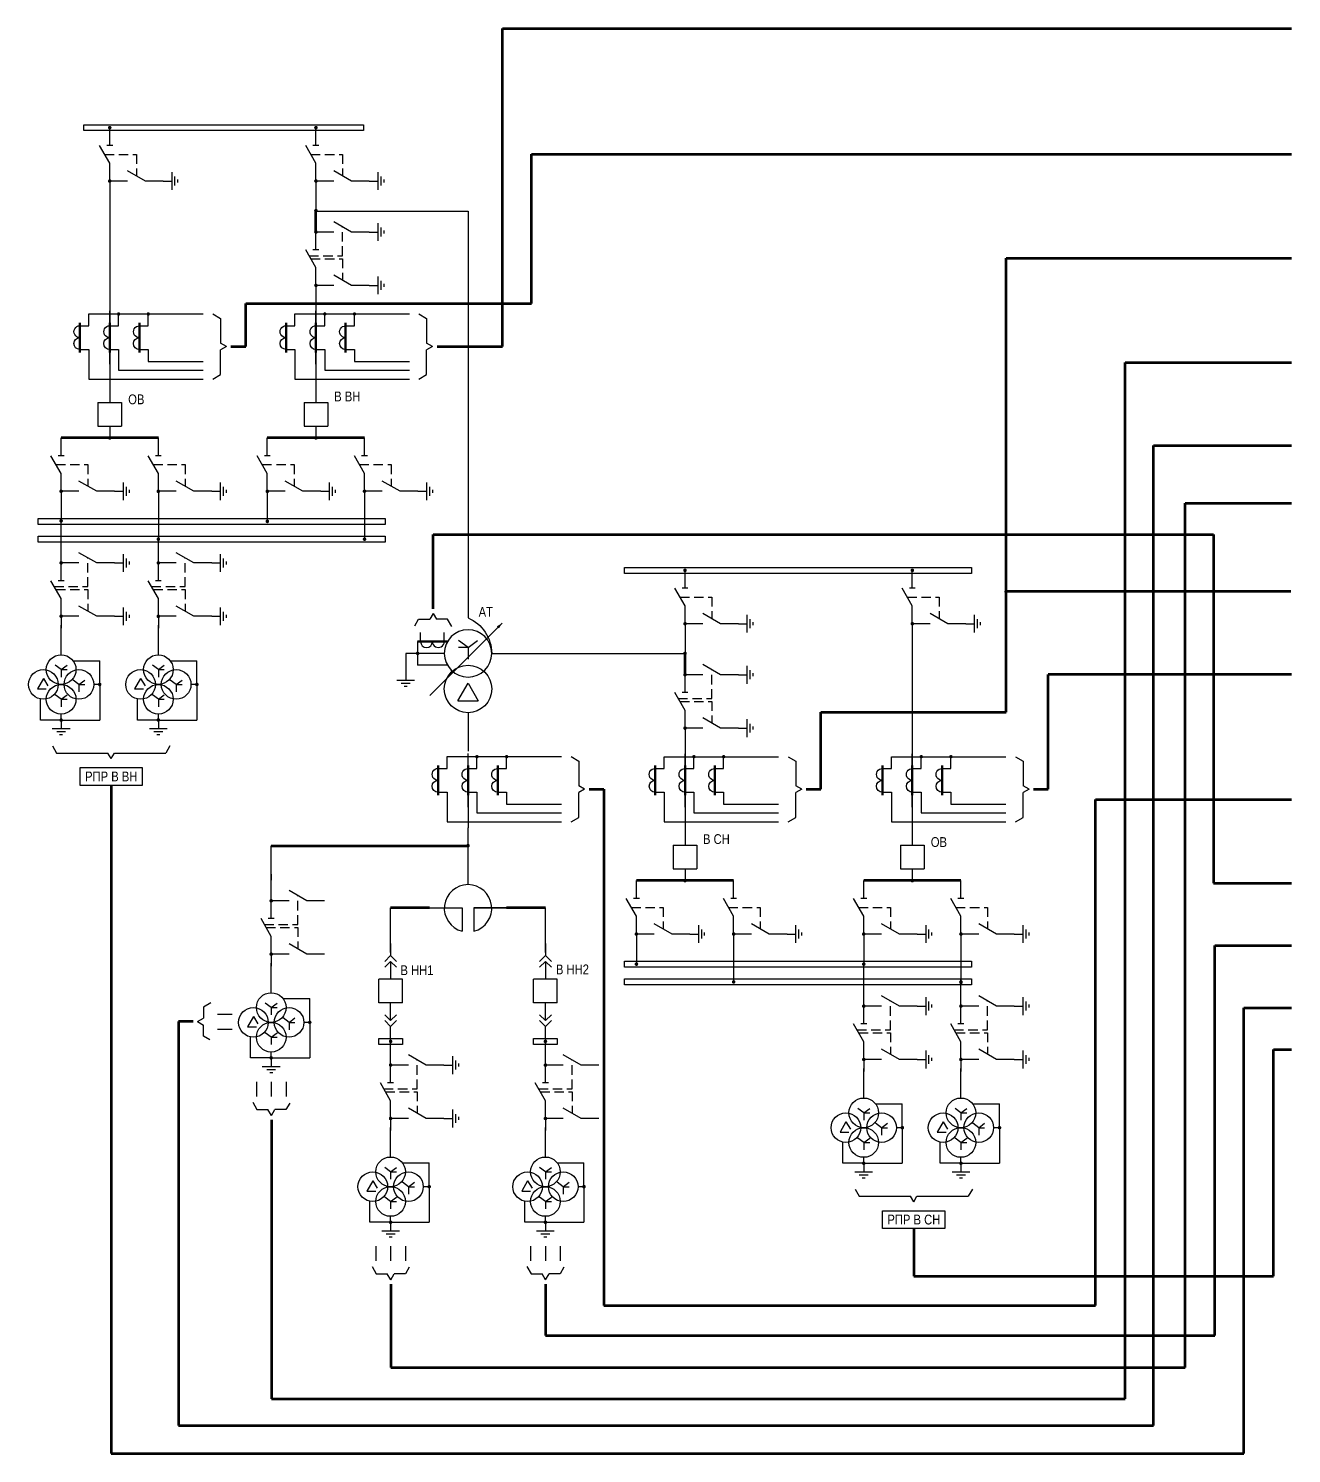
# Model space of a CAD drawing. Header units: millimetres. Extents: x 6 to 13069, y 2 to 2638.
# Drawn here: x 6940.1 to 7366, y 2090 to 2570.6 of the extents above; entities that cross this region are included whole.
import ezdxf
from ezdxf.enums import TextEntityAlignment as Align

# ---------------------------------------------------------------- set-up
doc = ezdxf.new("R2010")
doc.units = ezdxf.units.MM
doc.linetypes.add('штриховая2', pattern=[9.525, 6.35, -3.175])
doc.layers.add('Основная', color=7, linetype='Continuous')
doc.styles.add('Narrow', font='ARIALN.TTF')
doc.styles.add('Вывод', font='tahoma.ttf', dxfattribs={"height": 2.5})
doc.styles.add('Компонент', font='ARIALN.TTF', dxfattribs={"height": 3.5})

# ---------------------------------------------------------------- blocks, each defined once
blk = doc.blocks.new('*U73')
at = {"ltscale": 0.25}
for p, q in [((-3.46, -4), (0, 2)), ((0, 2), (3.46, -4)), ((-3.46, -4), (3.46, -4))]:
    blk.add_line(p, q, dxfattribs=at)
blk.add_circle((0, 0), 8, dxfattribs=at)
at = {"layer": 'Основная', "style": 'Компонент'}
blk.add_attdef('ОУ', text='', height=3.5, dxfattribs=at).set_placement((17, 0), align=Align.MIDDLE_CENTER)
blk = doc.blocks.new('*U74')
at = {"ltscale": 0.25}
for p, q in [((0, 0), (-20, 0)), ((14.44, 0), (0, 0))]:
    blk.add_line(p, q, dxfattribs=at)
blk.add_lwpolyline([(-18, 0, 1, 0, 0), (-20, 0, 0, 0, 0)], format="xyseb", dxfattribs=at)
at = {"layer": 'Основная', "style": 'Вывод'}
blk.add_attdef('ОС', text='', height=2.5, dxfattribs=at).set_placement((3, 2), align=Align.MIDDLE_CENTER)
blk = doc.blocks.new('*U71')
at = {"ltscale": 0.25}
for q in [(-3.2, 4.4), (3.2, 4.4), (0, -2), (3.21, 2)]:
    blk.add_line((0, 2), q, dxfattribs=at)
blk.add_circle((0, 0), 8, dxfattribs=at)
blk.add_arc((5.23, -0.15), 13.23, 113.2803, 179.3396, dxfattribs=at)
at = {"layer": 'Основная', "style": 'Компонент'}
blk.add_attdef('ОУ', text='', height=3.5, dxfattribs=at).set_placement((-17, 0), align=Align.MIDDLE_CENTER)
blk = doc.blocks.new('*U72')
at = {"layer": 'Основная'}
for p, q in [((-3, 0), (3, 0)), ((0, 3), (0, 0)), ((-1.5, -1), (1.5, -1)), ((-0.5, -2), (0.5, -2))]:
    blk.add_line(p, q, dxfattribs=at)
blk = doc.blocks.new('*U19')
at = {"layer": 'Основная'}
for p, q in [((0, 0), (-8, 0)), ((-8, -8), (-8, 0)), ((0, -8), (0, 0)), ((0, -8), (-8, -8))]:
    blk.add_line(p, q, dxfattribs=at)
at = {"layer": 'Основная', "style": 'Компонент'}
blk.add_attdef('ОУ', text='', height=3.5, dxfattribs=at).set_placement((-15, -3), align=Align.MIDDLE_CENTER)
blk = doc.blocks.new('*U108')
at = {"color": 0}
blk.add_line((0, 0), (6, 3.43), dxfattribs=at)
blk = doc.blocks.new('*U16')
at = {"layer": 'Основная', "color": 0}
for p, q in [((-3, 0), (-9, 0)), ((9, 0), (3, 0))]:
    blk.add_line(p, q, dxfattribs=at)
at = {"layer": 'Основная', "ltscale": 0.25, "xscale": -1}
blk.add_blockref('*U108', (3, 0), dxfattribs=at)
at = {"layer": 'Основная'}
for tag, height, style, p in [('ОУ', 3.5, 'Компонент', (-25, 0)), ('В1', 2.5, 'Вывод', (-7, -2)), ('В2', 2.5, 'Вывод', (7, -2))]:
    blk.add_attdef(tag, text='', height=height, dxfattribs=dict(at, style=style)).set_placement(p, align=Align.MIDDLE_CENTER)
blk = doc.blocks.new('*U17')
at = {"layer": 'Основная'}
for p, q in [((-3, 0), (0, 0)), ((0, -3), (0, 3)), ((1, -1.5), (1, 1.5)), ((2, -0.5), (2, 0.5))]:
    blk.add_line(p, q, dxfattribs=at)
blk = doc.blocks.new('*U6')
at = {"layer": 'Основная', "color": 0}
blk.add_line((0, -1), (0, 1), dxfattribs=at)
blk = doc.blocks.new('*U15')
at = {"layer": 'Основная', "color": 0}
for p, q in [((0, 3), (0, 9)), ((0, -9), (0, -3))]:
    blk.add_line(p, q, dxfattribs=at)
at = {"ltscale": 0.25, "rotation": 89.99999999999999}
blk.add_blockref('*U6', (0, 3), dxfattribs=at)
at = {"layer": 'Основная', "ltscale": 0.25, "rotation": 89.99999999999999}
blk.add_blockref('*U108', (0, -3), dxfattribs=at)
at = {"layer": 'Основная'}
for tag, height, style, p in [('В1', 2.5, 'Вывод', (2, 7)), ('ОУ', 3.5, 'Компонент', (-12, 0)), ('В2', 2.5, 'Вывод', (2, -7))]:
    blk.add_attdef(tag, text='', height=height, dxfattribs=dict(at, style=style)).set_placement(p, align=Align.MIDDLE_CENTER)
blk = doc.blocks.new('*U60')
at = {"ltscale": 0.25, "const_width": 0.6}
blk.add_lwpolyline([(0, 0.3, 1), (0, -0.3, 1)], format="xyb", close=True, dxfattribs=at)
at = {"layer": 'Основная', "color": 0}
for p, q in [((0, 0), (0, -2)), ((0, -2), (0, -8)), ((0, -8), (0, -10))]:
    blk.add_line(p, q, dxfattribs=at)
blk = doc.blocks.new('*U100')
at = {"ltscale": 0.25, "const_width": 0.6}
blk.add_lwpolyline([(0, 0.3, 1), (0, -0.3, 1)], format="xyb", close=True, dxfattribs=at)
at = {"layer": 'Основная', "color": 0}
for p, q in [((0, 0), (0, -2)), ((0, -2), (0, -14.15)), ((0, -14.15), (0, -16.15))]:
    blk.add_line(p, q, dxfattribs=at)
blk = doc.blocks.new('*U101')
at = {"ltscale": 0.25, "const_width": 0.6}
blk.add_lwpolyline([(0, 0.3, 1), (0, -0.3, 1)], format="xyb", close=True, dxfattribs=at)
at = {"layer": 'Основная', "color": 0}
for p, q in [((0, 0), (0, -2)), ((0, -2), (0, -14.15)), ((0, -14.15), (0, -16.15))]:
    blk.add_line(p, q, dxfattribs=at)
blk = doc.blocks.new('*U24')
at = {"ltscale": 0.25}
for p, q in [((0, 4), (3, 4)), ((0, -4), (3, -4))]:
    blk.add_line(p, q, dxfattribs=at)
for centre, major_axis, start_param, end_param in [((0, -2), (-2, 0), 4.712389, 7.853982), ((0, 2), (0, -2), 3.141593, 6.283185)]:
    blk.add_ellipse(centre, major_axis=major_axis, ratio=1, start_param=start_param, end_param=end_param, dxfattribs=at)
at = {"layer": 'Основная', "color": 0, "lineweight": 50}
blk.add_line((0, -5), (0, 5), dxfattribs=at)
at = {"layer": 'Основная'}
for tag, height, style, p in [('В1', 2.5, 'Вывод', (5, 6)), ('ОУ', 3.5, 'Компонент', (-6, 0)), ('В2', 2.5, 'Вывод', (5, -6))]:
    blk.add_attdef(tag, text='', height=height, dxfattribs=dict(at, style=style)).set_placement(p, align=Align.MIDDLE_CENTER)
blk = doc.blocks.new('*U119')
at = {"layer": 'Основная', "ltscale": 0.25}
for p, q in [((2, 2), (0, 0)), ((0, 0), (2, -2))]:
    blk.add_line(p, q, dxfattribs=at)
blk = doc.blocks.new('*U68')
at = {"color": 0}
for p, q in [((0, 6), (0, 2)), ((0, 0), (0, -6))]:
    blk.add_line(p, q, dxfattribs=at)
at = {"color": 0, "ltscale": 0.25, "xscale": -1, "rotation": 90}
for p in [(0, 2), (0, 0)]:
    blk.add_blockref('*U119', p, dxfattribs=at)
at = {"layer": 'Основная'}
for tag, height, style, p in [('ОУ2', 3.5, 'Компонент', (-5, 6)), ('В2', 2.5, 'Вывод', (3, 6)), ('ОУ1', 3.5, 'Компонент', (-5, -6)), ('В1', 2.5, 'Вывод', (3, -6))]:
    blk.add_attdef(tag, text='', height=height, dxfattribs=dict(at, style=style)).set_placement(p, align=Align.MIDDLE_CENTER)
blk = doc.blocks.new('*U69')
at = {"color": 0}
for p, q in [((0, 0), (0, 6)), ((0, -6), (0, -2))]:
    blk.add_line(p, q, dxfattribs=at)
at = {"color": 0, "ltscale": 0.25, "rotation": 89.99999999999999}
for p in [(0, 0), (0, -2)]:
    blk.add_blockref('*U119', p, dxfattribs=at)
at = {"layer": 'Основная'}
for tag, height, style, p in [('ОУ1', 3.5, 'Компонент', (-5, 6)), ('В1', 2.5, 'Вывод', (3, 6)), ('ОУ2', 3.5, 'Компонент', (-5, -6)), ('В2', 2.5, 'Вывод', (3, -6))]:
    blk.add_attdef(tag, text='', height=height, dxfattribs=dict(at, style=style)).set_placement(p, align=Align.MIDDLE_CENTER)
blk = doc.blocks.new('*U35')
at = {"ltscale": 0.25, "const_width": 0.6}
blk.add_lwpolyline([(0, -0.3, 1), (0, 0.3, 1)], format="xyb", close=True, dxfattribs=at)
at = {"layer": 'Основная', "color": 0}
for p, q in [((0, 7), (0, 9)), ((0, 2), (0, 7)), ((0, 0), (0, 2))]:
    blk.add_line(p, q, dxfattribs=at)
blk = doc.blocks.new('*U34')
at = {"ltscale": 0.25, "const_width": 0.6}
blk.add_lwpolyline([(0, 0.3, 1), (0, -0.3, 1)], format="xyb", close=True, dxfattribs=at)
at = {"layer": 'Основная', "color": 0}
for p, q in [((0, 0), (0, -2)), ((0, -2), (0, -2)), ((0, -2), (0, -4))]:
    blk.add_line(p, q, dxfattribs=at)
blk = doc.blocks.new('*U32')
at = {"ltscale": 0.35}
for p, q in [((0, 2), (-2, -1.5)), ((0, 2), (1.5, -0.5)), ((-2, -1.5), (1, -1.5))]:
    blk.add_line(p, q, dxfattribs=at)
blk.add_circle((0, 0), 5, dxfattribs=at)
at = {"ltscale": 0.35, "style": 'Компонент'}
blk.add_attdef('ОУ', text='', height=3.5, dxfattribs=at).set_placement((-3, 10), align=Align.MIDDLE_CENTER)
blk = doc.blocks.new('*U31')
at = {"ltscale": 0.35}
for q in [(-2, 1.5), (2, 1.5), (2, 0), (0, -2.5)]:
    blk.add_line((0, 0), q, dxfattribs=at)
blk.add_circle((0, 0), 5, dxfattribs=at)
at = {"ltscale": 0.35, "style": 'Компонент'}
blk.add_attdef('ОУ', text='', height=3.5, dxfattribs=at).set_placement((0, 8), align=Align.MIDDLE_CENTER)
blk = doc.blocks.new('*U33')
at = {"ltscale": 0.35}
for q in [(-2, 1.5), (2, 1.5), (2, 0), (0, -2.5)]:
    blk.add_line((0, 0), q, dxfattribs=at)
blk.add_circle((0, 0), 5, dxfattribs=at)
at = {"ltscale": 0.35, "style": 'Компонент'}
blk.add_attdef('ОУ', text='', height=3.5, dxfattribs=at).set_placement((-9, 8), align=Align.MIDDLE_CENTER)
blk = doc.blocks.new('*U38')
at = {"ltscale": 0.25, "const_width": 0.6}
blk.add_lwpolyline([(0.3, 0, 1), (-0.3, 0, 1)], format="xyb", close=True, dxfattribs=at)
at = {"layer": 'Основная', "color": 0}
for p, q in [((-5, 0), (-7, 0)), ((-2, 0), (-5, 0)), ((0, 0), (-2, 0))]:
    blk.add_line(p, q, dxfattribs=at)
blk = doc.blocks.new('*U36')
at = {"layer": 'Основная'}
for p, q in [((3, 0), (-3, 0)), ((0, 3), (0, 0)), ((1.5, -1), (-1.5, -1)), ((0.5, -2), (-0.5, -2))]:
    blk.add_line(p, q, dxfattribs=at)
blk = doc.blocks.new('*U37')
at = {"ltscale": 0.25, "const_width": 0.6}
blk.add_lwpolyline([(0, -0.3, 1), (0, 0.3, 1)], format="xyb", close=True, dxfattribs=at)
at = {"layer": 'Основная', "color": 0}
for p, q in [((0, 6), (0, 8)), ((0, 2), (0, 6)), ((0, 0), (0, 2))]:
    blk.add_line(p, q, dxfattribs=at)
blk = doc.blocks.new('*U103')
at = {"ltscale": 0.25, "const_width": 0.6}
blk.add_lwpolyline([(0, -0.3, 1), (0, 0.3, 1)], format="xyb", close=True, dxfattribs=at)
at = {"layer": 'Основная', "color": 0}
for p, q in [((0, 16.59), (0, 18.59)), ((0, 2), (0, 16.59)), ((0, 0), (0, 2))]:
    blk.add_line(p, q, dxfattribs=at)
blk = doc.blocks.new('*U104')
at = {"ltscale": 0.25, "const_width": 0.6}
blk.add_lwpolyline([(0, -0.3, 1), (0, 0.3, 1)], format="xyb", close=True, dxfattribs=at)
at = {"layer": 'Основная', "color": 0}
for p, q in [((0, 12.15), (0, 14.15)), ((0, 2), (0, 12.15)), ((0, 0), (0, 2))]:
    blk.add_line(p, q, dxfattribs=at)

msp = doc.modelspace()

# ---------------------------------------------------------------- hatches: boundary and pattern name
h = msp.add_hatch(color=256)
h.dxf.hatch_style = 1
h.paths.add_polyline_path([(6971.14, 2474.3, -1), (6969.94, 2474.3, -1)])
h = msp.add_hatch(color=256)
h.dxf.hatch_style = 1
h.paths.add_polyline_path([(6981.14, 2474.3, -1), (6979.94, 2474.3, -1)])
h = msp.add_hatch(color=256)
h.dxf.hatch_style = 1
h.paths.add_polyline_path([(7040.66, 2474.3, -1), (7039.46, 2474.3, -1)])
h = msp.add_hatch(color=256)
h.dxf.hatch_style = 1
h.paths.add_polyline_path([(7050.66, 2474.3, -1), (7049.46, 2474.3, -1)])
h = msp.add_hatch(color=256)
h.dxf.hatch_style = 1
h.paths.add_polyline_path([(7091.94, 2324.99, -1), (7090.74, 2324.99, -1)])
h = msp.add_hatch(color=256)
h.dxf.hatch_style = 1
h.paths.add_polyline_path([(7101.95, 2324.99, -1), (7100.75, 2324.99, -1)])
h = msp.add_hatch(color=256)
h.dxf.hatch_style = 1
h.paths.add_polyline_path([(7165.11, 2324.98, -1), (7163.91, 2324.98, -1)])
h = msp.add_hatch(color=256)
h.dxf.hatch_style = 1
h.paths.add_polyline_path([(7175.12, 2324.98, -1), (7173.92, 2324.98, -1)])
h = msp.add_hatch(color=256)
h.dxf.hatch_style = 1
h.paths.add_polyline_path([(7241.75, 2324.98, -1), (7240.55, 2324.98, -1)])
h = msp.add_hatch(color=256)
h.dxf.hatch_style = 1
h.paths.add_polyline_path([(7251.76, 2324.98, -1), (7250.56, 2324.98, -1)])

# ---------------------------------------------------------------- linework, layer by layer
at = {"lineweight": 100}
for p, q in [((7099.91, 2463.3), (7099.91, 2570.57)), ((7099.91, 2570.57), (7365.99, 2570.57)), ((7109.78, 2477.84), (7109.78, 2528.2)), ((7109.78, 2528.2), (7365.99, 2528.2)), ((7037.06, 2501.93), (7037.06, 2509.13)), ((7269.78, 2339.96), (7269.78, 2493.08)), ((7269.78, 2493.08), (7365.99, 2493.08)), ((7013.37, 2463.3), (7013.37, 2477.84)), ((7013.37, 2477.84), (7109.78, 2477.84)), ((7008.37, 2463.3), (7013.37, 2463.3)), ((7077.89, 2463.3), (7099.91, 2463.3)), ((7309.86, 2108.37), (7309.86, 2457.97)), ((7309.86, 2457.97), (7365.99, 2457.97)), ((6967.54, 2432.48), (6951.15, 2432.48)), ((6983.93, 2432.48), (6967.54, 2432.48)), ((7037.06, 2432.48), (7020.67, 2432.48)), ((7053.44, 2432.48), (7037.06, 2432.48)), ((7319.5, 2099.37), (7319.5, 2429.88)), ((7319.5, 2429.88), (7365.99, 2429.88)), ((7330.1, 2118.99), (7330.1, 2410.46)), ((7330.1, 2410.46), (7365.99, 2410.46)), ((7076.57, 2374.82), (7076.57, 2399.94)), ((7076.57, 2399.94), (7339.73, 2399.94)), ((7339.73, 2399.94), (7339.73, 2282.28)), ((7365.78, 2380.66), (7269.78, 2380.66)), ((7161.51, 2352.6), (7161.51, 2359.81)), ((7283.99, 2313.98), (7283.99, 2352.64)), ((7365.99, 2352.64), (7283.99, 2352.64)), ((7207.34, 2313.98), (7207.34, 2339.96)), ((7207.34, 2339.96), (7269.78, 2339.96)), ((6968.02, 2315.3), (6968.02, 2089.96)), ((7129.17, 2313.99), (7134.17, 2313.99)), ((7134.17, 2313.99), (7134.17, 2139.9)), ((7202.34, 2313.98), (7207.34, 2313.98)), ((7278.99, 2313.98), (7283.99, 2313.98)), ((7299.95, 2139.9), (7299.95, 2310.5)), ((7299.95, 2310.5), (7365.99, 2310.5)), ((7021.98, 2294.96), (7088.34, 2294.96)), ((7161.51, 2283.16), (7145.12, 2283.16)), ((7177.9, 2283.16), (7161.51, 2283.16)), ((7238.15, 2283.16), (7221.77, 2283.16)), ((7254.54, 2283.16), (7238.15, 2283.16)), ((7339.73, 2282.28), (7365.99, 2282.28)), ((7075.34, 2273.95), (7062.24, 2273.95)), ((7114.44, 2273.95), (7101.34, 2273.95)), ((7340.13, 2129.77), (7340.13, 2261.34)), ((7340.13, 2261.34), (7365.99, 2261.34)), ((7349.92, 2089.96), (7349.92, 2240.27)), ((7349.92, 2240.27), (7365.99, 2240.27)), ((6995.67, 2235.62), (6990.67, 2235.62)), ((6990.67, 2235.62), (6990.67, 2099.37)), ((7359.98, 2149.74), (7359.98, 2226.22)), ((7359.98, 2226.22), (7365.99, 2226.22)), ((7022.04, 2202.49), (7022.04, 2108.37)), ((7238.64, 2165.83), (7238.64, 2149.74)), ((7238.64, 2149.74), (7359.98, 2149.74)), ((7062.3, 2147.08), (7062.3, 2142.08)), ((7114.49, 2147.08), (7114.49, 2129.77)), ((7062.3, 2142.08), (7062.3, 2118.99)), ((7134.17, 2139.9), (7299.95, 2139.9)), ((7114.49, 2129.77), (7340.13, 2129.77)), ((7062.3, 2118.99), (7330.1, 2118.99)), ((7022.04, 2108.37), (7309.86, 2108.37)), ((6990.67, 2099.37), (7319.5, 2099.37)), ((6968.02, 2089.96), (7349.92, 2089.96))]:
    msp.add_line(p, q, dxfattribs=at)
for p, q in [((6960.46, 2470.32), (6960.46, 2474.3)), ((6960.46, 2474.3), (6999.09, 2474.3)), ((6970.54, 2470.31), (6970.54, 2474.3)), ((6980.54, 2470.3), (6980.54, 2474.3)), ((7002.27, 2474.3), (7004.86, 2472.79)), ((7004.86, 2472.79), (7004.86, 2464.46)), ((7029.98, 2470.32), (7029.98, 2474.3)), ((7029.98, 2474.3), (7068.61, 2474.3)), ((7040.06, 2470.31), (7040.06, 2474.3)), ((7050.06, 2470.3), (7050.06, 2474.3)), ((7071.79, 2474.3), (7074.38, 2472.79)), ((7074.38, 2472.79), (7074.38, 2464.46)), ((6960.46, 2462.32), (6960.46, 2452.32)), ((6970.54, 2462.31), (6970.54, 2455.31)), ((6980.54, 2462.3), (6980.54, 2458.3)), ((7006.87, 2463.3), (7004.86, 2464.46)), ((7006.87, 2463.3), (7004.87, 2462.17)), ((7004.87, 2453.82), (7004.87, 2462.17)), ((7029.98, 2462.32), (7029.98, 2452.32)), ((7040.06, 2462.31), (7040.06, 2455.31)), ((7050.06, 2462.3), (7050.06, 2458.3)), ((7076.39, 2463.3), (7074.38, 2464.46)), ((7076.39, 2463.3), (7074.39, 2462.17)), ((7074.39, 2453.82), (7074.39, 2462.17)), ((6980.54, 2458.3), (6999.09, 2458.3)), ((7050.06, 2458.3), (7068.61, 2458.3)), ((6960.46, 2452.32), (6999.09, 2452.32)), ((6970.54, 2455.31), (6999.09, 2455.31)), ((7029.98, 2452.32), (7068.61, 2452.32)), ((7040.06, 2455.31), (7068.61, 2455.31)), ((7070.39, 2369.14), (7071.66, 2371.32)), ((7071.66, 2371.32), (7075.41, 2371.32)), ((7076.57, 2373.32), (7075.41, 2371.32)), ((7076.57, 2373.32), (7077.74, 2371.32)), ((7081.45, 2371.32), (7077.74, 2371.32)), ((7082.87, 2368.88), (7081.45, 2371.32)), ((6948.24, 2328.64), (6949.64, 2326.19)), ((6949.64, 2326.19), (6966.92, 2326.2)), ((6968.02, 2324.32), (6966.92, 2326.2)), ((6968.02, 2324.32), (6969.09, 2326.2)), ((6969.09, 2326.2), (6986.4, 2326.2)), ((6987.82, 2328.64), (6986.4, 2326.2)), ((7081.26, 2321.01), (7081.26, 2324.99)), ((7081.26, 2324.99), (7119.89, 2324.99)), ((7091.34, 2321), (7091.34, 2324.99)), ((7101.35, 2320.99), (7101.35, 2324.99)), ((7123.08, 2324.99), (7125.67, 2323.48)), ((7125.67, 2323.48), (7125.67, 2315.15)), ((7154.43, 2321), (7154.43, 2324.98)), ((7154.43, 2324.98), (7193.06, 2324.98)), ((7164.51, 2320.99), (7164.51, 2324.98)), ((7174.52, 2320.98), (7174.52, 2324.98)), ((7196.25, 2324.98), (7198.84, 2323.46)), ((7198.84, 2323.46), (7198.84, 2315.14)), ((7231.08, 2321), (7231.08, 2324.98)), ((7231.08, 2324.98), (7269.71, 2324.98)), ((7241.15, 2320.99), (7241.15, 2324.98)), ((7251.16, 2320.98), (7251.16, 2324.98)), ((7272.89, 2324.98), (7275.48, 2323.46)), ((7275.48, 2323.46), (7275.48, 2315.14)), ((7081.26, 2313.01), (7081.26, 2303.01)), ((7091.34, 2313), (7091.34, 2306)), ((7101.35, 2312.99), (7101.35, 2308.99)), ((7127.67, 2313.99), (7125.67, 2315.15)), ((7127.67, 2313.99), (7125.68, 2312.86)), ((7125.68, 2304.51), (7125.68, 2312.86)), ((7154.43, 2313), (7154.43, 2303)), ((7164.51, 2312.99), (7164.51, 2305.99)), ((7174.52, 2312.98), (7174.52, 2308.98)), ((7200.84, 2313.98), (7198.84, 2315.14)), ((7200.84, 2313.98), (7198.84, 2312.85)), ((7198.84, 2304.5), (7198.84, 2312.85)), ((7231.08, 2313), (7231.08, 2303)), ((7241.15, 2312.99), (7241.15, 2305.99)), ((7251.16, 2312.98), (7251.16, 2308.98)), ((7277.49, 2313.98), (7275.48, 2315.14)), ((7277.49, 2313.98), (7275.49, 2312.85)), ((7275.49, 2304.5), (7275.49, 2312.85)), ((7101.35, 2308.99), (7119.89, 2308.99)), ((7174.52, 2308.98), (7193.06, 2308.98)), ((7251.16, 2308.98), (7269.71, 2308.98)), ((7081.26, 2303.01), (7119.89, 2303.01)), ((7091.34, 2306), (7119.89, 2306)), ((7154.43, 2303), (7193.06, 2303)), ((7164.51, 2305.99), (7193.06, 2305.99)), ((7231.08, 2303), (7269.71, 2303)), ((7241.15, 2305.99), (7269.71, 2305.99)), ((7001.6, 2241.92), (6999.17, 2240.5)), ((6999.17, 2240.5), (6999.17, 2236.79)), ((6997.17, 2235.62), (6999.17, 2236.79)), ((6997.17, 2235.62), (6999.17, 2234.47)), ((7003.83, 2238.08), (7008.8, 2238.08)), ((6999.17, 2230.71), (6999.17, 2234.47)), ((7001.34, 2229.44), (6999.17, 2230.71)), ((7003.83, 2233.08), (7008.8, 2233.08)), ((7016.98, 2215.35), (7016.98, 2210.37)), ((7021.98, 2215.35), (7021.98, 2210.37)), ((7026.98, 2215.35), (7026.98, 2210.37)), ((7015.74, 2208.43), (7017.16, 2205.99)), ((7028.22, 2208.17), (7026.95, 2205.99)), ((7017.16, 2205.99), (7020.87, 2205.99)), ((7022.04, 2203.99), (7020.87, 2205.99)), ((7022.04, 2203.99), (7023.19, 2205.99)), ((7026.95, 2205.99), (7023.19, 2205.99)), ((7218.86, 2179.16), (7220.25, 2176.71)), ((7258.44, 2179.16), (7257.02, 2176.73)), ((7220.25, 2176.71), (7237.54, 2176.72)), ((7238.64, 2174.84), (7237.54, 2176.72)), ((7238.64, 2174.84), (7239.7, 2176.72)), ((7239.7, 2176.72), (7257.02, 2176.73)), ((7057.25, 2159.93), (7057.25, 2154.95)), ((7062.24, 2159.93), (7062.24, 2154.95)), ((7067.24, 2159.93), (7067.24, 2154.95)), ((7109.44, 2159.93), (7109.44, 2154.95)), ((7114.44, 2159.93), (7114.44, 2154.95)), ((7119.43, 2159.93), (7119.43, 2154.95)), ((7056, 2153.01), (7057.42, 2150.58)), ((7057.42, 2150.58), (7061.13, 2150.58)), ((7062.3, 2148.58), (7061.13, 2150.58)), ((7062.3, 2148.58), (7063.46, 2150.58)), ((7067.21, 2150.58), (7063.46, 2150.58)), ((7068.48, 2152.75), (7067.21, 2150.58)), ((7108.19, 2153.01), (7109.61, 2150.58)), ((7109.61, 2150.58), (7113.33, 2150.58)), ((7114.49, 2148.58), (7113.33, 2150.58)), ((7114.49, 2148.58), (7115.65, 2150.58)), ((7119.41, 2150.58), (7115.65, 2150.58)), ((7120.68, 2152.75), (7119.41, 2150.58))]:
    msp.add_line(p, q)
at = {"ltscale": 0.25, "const_width": 0.6}
for points in [[(7036.76, 2501.93, 1), (7037.36, 2501.93, 1)], [(7036.76, 2483.93, 1), (7037.36, 2483.93, 1)], [(7161.21, 2352.6, 1), (7161.81, 2352.6, 1)], [(7161.21, 2334.6, 1), (7161.81, 2334.6, 1)]]:
    msp.add_lwpolyline(points, format="xyb", close=True, dxfattribs=at)
for points in [[(7002.27, 2452.32), (7004.87, 2453.82)], [(7071.79, 2452.32), (7074.39, 2453.82)], [(7123.08, 2303.01), (7125.68, 2304.51)], [(7196.25, 2303), (7198.84, 2304.5)], [(7272.89, 2303), (7275.49, 2304.5)]]:
    msp.add_lwpolyline(points)
at = {"layer": 'Основная'}
for p, q in [((6967.54, 2536.13), (6967.54, 2537.13)), ((7037.06, 2536.13), (7037.06, 2537.13)), ((6967.54, 2509.13), (6967.54, 2444.48)), ((7037.31, 2508.98), (7088.34, 2508.98)), ((7088.34, 2508.98), (7088.34, 2371.81)), ((7037.06, 2483.93), (7037.06, 2444.48)), ((6967.54, 2457.31), (6967.54, 2475.31)), ((7037.06, 2457.31), (7037.06, 2475.31)), ((6967.54, 2436.48), (6967.54, 2432.48)), ((7037.06, 2436.48), (7037.06, 2432.48)), ((7161.51, 2386.81), (7161.51, 2387.81)), ((7238.15, 2386.81), (7238.15, 2387.81)), ((7088.34, 2374.81), (7088.34, 2372.81)), ((7238.15, 2359.81), (7238.15, 2295.16)), ((7088.34, 2339.81), (7088.34, 2326.81)), ((7161.51, 2334.6), (7161.51, 2295.16)), ((7088.34, 2308), (7088.34, 2326)), ((7161.51, 2307.99), (7161.51, 2325.99)), ((7238.15, 2307.99), (7238.15, 2325.99)), ((7088.34, 2317), (7088.34, 2301)), ((7088.34, 2283.45), (7088.34, 2301)), ((7021.98, 2285.37), (7021.98, 2283.37)), ((7088.34, 2282.95), (7088.34, 2283.95)), ((7161.51, 2287.16), (7161.51, 2283.16)), ((7238.15, 2287.16), (7238.15, 2283.16)), ((7062.24, 2229.95), (7062.24, 2227.95)), ((7114.44, 2229.95), (7114.44, 2227.95))]:
    msp.add_line(p, q, dxfattribs=at)
for points in [[(6958.78, 2538.13), (7053.06, 2538.13), (7053.06, 2536.13), (6958.78, 2536.13)], [(6943.42, 2405.33), (7060.42, 2405.33), (7060.42, 2403.33), (6943.42, 2403.33)], [(6943.42, 2399.33), (7060.42, 2399.33), (7060.42, 2397.33), (6943.42, 2397.33)], [(7141.08, 2388.81), (7258.08, 2388.81), (7258.08, 2386.81), (7141.08, 2386.81)], [(6957.52, 2321.3), (6978.52, 2321.3), (6978.52, 2315.3), (6957.52, 2315.3)], [(7141.08, 2256.01), (7258.08, 2256.01), (7258.08, 2254.01), (7141.08, 2254.01)], [(7141.08, 2250.01), (7258.08, 2250.01), (7258.08, 2248.01), (7141.08, 2248.01)], [(7058.24, 2229.95), (7066.24, 2229.95), (7066.24, 2227.95), (7058.24, 2227.95)], [(7110.44, 2229.95), (7118.44, 2229.95), (7118.44, 2227.95), (7110.44, 2227.95)], [(7228.14, 2171.83), (7249.14, 2171.83), (7249.14, 2165.83), (7228.14, 2165.83)]]:
    msp.add_lwpolyline(points, close=True, dxfattribs=at)
at = {"layer": 'Основная', "ltscale": 0.25, "const_width": 0.6}
for points in [[(6967.24, 2537.13, 1), (6967.84, 2537.13, 1)], [(7036.76, 2537.13, 1), (7037.36, 2537.13, 1)], [(7037.36, 2509.13, 1), (7036.76, 2509.13, 1)], [(6967.84, 2432.48, 1), (6967.24, 2432.48, 1)], [(7037.36, 2432.48, 1), (7036.76, 2432.48, 1)], [(6950.85, 2404.48, 1), (6951.45, 2404.48, 1)], [(7020.37, 2404.33, 1), (7020.97, 2404.33, 1)], [(6983.63, 2398.33, 1), (6984.23, 2398.33, 1)], [(6983.63, 2398.33, 1), (6984.23, 2398.33, 1)], [(7053.14, 2398.33, 1), (7053.74, 2398.33, 1)], [(7161.21, 2387.81, 1), (7161.81, 2387.81, 1)], [(7237.85, 2387.81, 1), (7238.45, 2387.81, 1)], [(7269.48, 2380.66, 1), (7270.08, 2380.66, 1)], [(7071.04, 2359.81, 1), (7071.64, 2359.81, 1)], [(7161.81, 2359.81, 1), (7161.21, 2359.81, 1)], [(7088.04, 2294.96, 1), (7088.64, 2294.96, 1)], [(7161.81, 2283.16, 1), (7161.21, 2283.16, 1)], [(7238.45, 2283.16, 1), (7237.85, 2283.16, 1)], [(7144.82, 2255.01, 1), (7145.42, 2255.01, 1)], [(7221.47, 2255.01, 1), (7222.07, 2255.01, 1)], [(7221.47, 2255.01, 1), (7222.07, 2255.01, 1)], [(7177.6, 2249.01, 1), (7178.2, 2249.01, 1)], [(7254.24, 2249.01, 1), (7254.84, 2249.01, 1)], [(7254.24, 2248.85, 1), (7254.84, 2248.85, 1)], [(7254.24, 2248.85, 1), (7254.84, 2248.85, 1)], [(7061.94, 2228.95, 1), (7062.54, 2228.95, 1)], [(7114.14, 2228.95, 1), (7114.74, 2228.95, 1)]]:
    msp.add_lwpolyline(points, format="xyb", close=True, dxfattribs=at)
at = {"layer": 'Основная', "linetype": 'штриховая2', "ltscale": 0.5}
for points in [[(6965.82, 2528.13), (6976.54, 2528.13), (6976.54, 2520.85)], [(7035.34, 2528.13), (7046.06, 2528.13), (7046.06, 2520.85)], [(7034.77, 2493.93), (7046.06, 2493.93), (7046.06, 2503.64)], [(7035.34, 2492.93), (7046.06, 2492.93), (7046.06, 2485.64)], [(6949.43, 2423.48), (6960.15, 2423.48), (6960.15, 2416.2)], [(6982.21, 2423.48), (6992.93, 2423.48), (6992.93, 2416.2)], [(7018.95, 2423.48), (7029.67, 2423.48), (7029.67, 2416.2)], [(7051.73, 2423.48), (7062.44, 2423.48), (7062.44, 2416.2)], [(6948.86, 2382.33), (6960.15, 2382.33), (6960.15, 2392.04)], [(6981.64, 2382.33), (6992.93, 2382.33), (6992.93, 2392.04)], [(6949.43, 2381.33), (6960.15, 2381.33), (6960.15, 2374.04)], [(6982.21, 2381.33), (6992.93, 2381.33), (6992.93, 2374.04)], [(7159.79, 2378.81), (7170.51, 2378.81), (7170.51, 2371.53)], [(7236.44, 2378.81), (7247.15, 2378.81), (7247.15, 2371.53)], [(7159.22, 2344.6), (7170.51, 2344.6), (7170.51, 2354.32)], [(7159.79, 2343.6), (7170.51, 2343.6), (7170.51, 2336.32)], [(7019.69, 2268.37), (7030.98, 2268.37), (7030.98, 2278.09)], [(7143.41, 2274.16), (7154.12, 2274.16), (7154.12, 2266.88)], [(7176.18, 2274.16), (7186.9, 2274.16), (7186.9, 2266.88)], [(7220.05, 2274.16), (7230.77, 2274.16), (7230.77, 2266.88)], [(7252.83, 2274.16), (7263.54, 2274.16), (7263.54, 2266.88)], [(7020.26, 2267.37), (7030.98, 2267.37), (7030.98, 2260.09)], [(7219.48, 2232.85), (7230.77, 2232.85), (7230.77, 2242.57)], [(7252.26, 2232.85), (7263.54, 2232.85), (7263.54, 2242.57)], [(7220.05, 2231.85), (7230.77, 2231.85), (7230.77, 2224.57)], [(7252.83, 2231.85), (7263.54, 2231.85), (7263.54, 2224.57)], [(7059.96, 2212.95), (7071.24, 2212.95), (7071.24, 2222.67)], [(7112.15, 2212.95), (7123.44, 2212.95), (7123.44, 2222.67)], [(7060.53, 2211.95), (7071.24, 2211.95), (7071.24, 2204.67)], [(7112.72, 2211.95), (7123.44, 2211.95), (7123.44, 2204.67)]]:
    msp.add_lwpolyline(points, dxfattribs=at)
at = {"layer": 'Основная'}
for points in [[(6951.15, 2359.33), (6951.15, 2369.33)], [(6983.93, 2359.33), (6983.93, 2369.33)], [(7081.34, 2363.81), (7071.34, 2363.81)], [(7071.34, 2363.81), (7071.34, 2355.81)], [(6955.15, 2357.33), (6964.15, 2357.33)], [(6987.93, 2357.33), (6996.93, 2357.33)], [(7071.34, 2359.81), (7067.34, 2359.81)], [(7067.34, 2359.81), (7067.34, 2353.81)], [(7080.34, 2359.81), (7070.34, 2359.81)], [(7081.34, 2355.81), (7071.34, 2355.81)], [(7096.34, 2359.81), (7161.51, 2359.81)], [(6964.15, 2349.33), (6962.15, 2349.33)], [(6964.15, 2349.33), (6964.15, 2337.33)], [(6996.93, 2349.33), (6994.93, 2349.33)], [(6996.93, 2349.33), (6996.93, 2337.33)], [(6951.15, 2337.33), (6951.15, 2339.33)], [(6951.15, 2337.33), (6964.15, 2337.33)], [(6983.93, 2337.33), (6983.93, 2339.33)], [(6983.93, 2337.33), (6996.93, 2337.33)], [(7088.34, 2339.81), (7088.34, 2331.81)], [(7088.34, 2281.95), (7088.34, 2282.95)], [(7062.24, 2258.95), (7062.24, 2273.95)], [(7075.34, 2273.95), (7086.34, 2273.95), (7086.34, 2266.08)], [(7075.34, 2273.95), (7086.34, 2273.95)], [(7101.34, 2273.95), (7090.34, 2273.95), (7090.34, 2266.08)], [(7090.34, 2273.95), (7101.34, 2273.95)], [(7114.44, 2258.95), (7114.44, 2273.95)], [(7021.98, 2245.37), (7021.98, 2255.37)], [(7025.98, 2243.37), (7034.98, 2243.37)], [(7034.98, 2235.37), (7032.98, 2235.37)], [(7034.98, 2235.37), (7034.98, 2223.37)], [(7021.98, 2223.37), (7021.98, 2225.37)], [(7021.98, 2223.37), (7034.98, 2223.37)], [(7221.77, 2209.85), (7221.77, 2219.85)], [(7254.54, 2209.85), (7254.54, 2219.85)], [(7225.77, 2207.85), (7234.77, 2207.85)], [(7258.54, 2207.85), (7267.54, 2207.85)], [(7062.24, 2189.95), (7062.24, 2199.95)], [(7114.44, 2189.95), (7114.44, 2199.95)], [(7234.77, 2199.85), (7232.77, 2199.85)], [(7234.77, 2199.85), (7234.77, 2187.85)], [(7267.54, 2199.85), (7265.54, 2199.85)], [(7267.54, 2199.85), (7267.54, 2187.85)], [(7066.24, 2187.95), (7075.24, 2187.95)], [(7118.44, 2187.95), (7127.44, 2187.95)], [(7221.77, 2187.85), (7221.77, 2189.85)], [(7221.77, 2187.85), (7234.77, 2187.85)], [(7254.54, 2187.85), (7254.54, 2189.85)], [(7254.54, 2187.85), (7267.54, 2187.85)], [(7075.24, 2179.95), (7073.24, 2179.95)], [(7075.24, 2179.95), (7075.24, 2167.95)], [(7127.44, 2179.95), (7125.44, 2179.95)], [(7127.44, 2179.95), (7127.44, 2167.95)], [(7062.24, 2167.95), (7062.24, 2169.95)], [(7062.24, 2167.95), (7075.24, 2167.95)], [(7114.44, 2167.95), (7114.44, 2169.95)], [(7114.44, 2167.95), (7127.44, 2167.95)]]:
    msp.add_lwpolyline(points, dxfattribs=at)
at = {"layer": 'Основная', "ltscale": 100}
for points in [[(6944.15, 2337.33), (6944.15, 2344.33)], [(6976.93, 2337.33), (6976.93, 2344.33)], [(7014.98, 2223.37), (7014.98, 2230.37)], [(7214.77, 2187.85), (7214.77, 2194.85)], [(7247.54, 2187.85), (7247.54, 2194.85)], [(7055.24, 2167.95), (7055.24, 2174.95)], [(7107.44, 2167.95), (7107.44, 2174.95)]]:
    msp.add_lwpolyline(points, dxfattribs=at)
at = {"layer": 'Основная', "ltscale": 0.25}
msp.add_arc((7088.34, 2273.83), 8, 284.4775, 255.5225, dxfattribs=at)

# ---------------------------------------------------------------- block references
for name, p in [('*U15', (6967.54, 2528.13)), ('*U15', (7037.06, 2528.13)), ('*U60', (6967.54, 2519.13)), ('*U16', (6976.54, 2519.13)), ('*U17', (6988.54, 2519.13)), ('*U60', (7037.06, 2519.13)), ('*U16', (7046.06, 2519.13)), ('*U17', (7058.06, 2519.13)), ('*U16', (7046.06, 2501.93)), ('*U17', (7058.06, 2501.93)), ('*U15', (7037.06, 2492.93)), ('*U16', (7046.06, 2483.93)), ('*U17', (7058.06, 2483.93)), ('*U15', (6951.15, 2423.48)), ('*U15', (6983.93, 2423.48)), ('*U15', (7020.67, 2423.48)), ('*U15', (7053.44, 2423.48)), ('*U16', (6960.15, 2414.48)), ('*U16', (6992.93, 2414.48)), ('*U16', (7029.67, 2414.48)), ('*U16', (7062.44, 2414.48)), ('*U60', (6951.15, 2414.48)), ('*U17', (6972.15, 2414.48)), ('*U100', (6983.93, 2414.48)), ('*U17', (7004.93, 2414.48)), ('*U60', (7020.67, 2414.48)), ('*U17', (7041.67, 2414.48)), ('*U101', (7053.44, 2414.48)), ('*U17', (7074.44, 2414.48)), ('*U104', (6951.15, 2390.33)), ('*U35', (6983.93, 2390.33)), ('*U16', (6960.15, 2390.33)), ('*U16', (6992.93, 2390.33)), ('*U15', (6951.15, 2381.33)), ('*U17', (6972.15, 2390.33)), ('*U15', (6983.93, 2381.33)), ('*U17', (7004.93, 2390.33)), ('*U15', (7161.51, 2378.81)), ('*U15', (7238.15, 2378.81)), ('*U16', (6960.15, 2372.33)), ('*U17', (6972.15, 2372.33)), ('*U16', (6992.93, 2372.33)), ('*U17', (7004.93, 2372.33)), ('*U34', (6951.15, 2372.33)), ('*U34', (6983.93, 2372.33)), ('*U60', (7161.51, 2369.81)), ('*U16', (7170.51, 2369.81)), ('*U17', (7182.51, 2369.81)), ('*U60', (7238.15, 2369.81)), ('*U16', (7247.15, 2369.81)), ('*U17', (7259.15, 2369.81)), ('*U37', (6964.15, 2349.33)), ('*U37', (6996.93, 2349.33)), ('*U16', (7170.51, 2352.6)), ('*U17', (7182.51, 2352.6)), ('*U72', (7067.34, 2350.81)), ('*U15', (7161.51, 2343.6)), ('*U38', (6951.15, 2337.33)), ('*U36', (6951.15, 2334.33)), ('*U38', (6983.93, 2337.33)), ('*U36', (6983.93, 2334.33)), ('*U16', (7170.51, 2334.6)), ('*U17', (7182.51, 2334.6)), ('*U103', (7021.98, 2276.37)), ('*U15', (7145.12, 2274.16)), ('*U15', (7177.9, 2274.16)), ('*U15', (7221.77, 2274.16)), ('*U15', (7254.54, 2274.16)), ('*U16', (7030.98, 2276.37)), ('*U15', (7021.98, 2267.37)), ('*U16', (7154.12, 2265.16)), ('*U16', (7186.9, 2265.16)), ('*U16', (7230.77, 2265.16)), ('*U16', (7263.54, 2265.16)), ('*U60', (7145.12, 2265.16)), ('*U17', (7166.12, 2265.16)), ('*U101', (7177.9, 2265.16)), ('*U17', (7198.9, 2265.16)), ('*U60', (7221.77, 2265.16)), ('*U17', (7242.77, 2265.16)), ('*U100', (7254.54, 2265.16)), ('*U17', (7275.54, 2265.16)), ('*U34', (7021.98, 2258.37)), ('*U16', (7030.98, 2258.37)), ('*U68', (7062.24, 2255.95)), ('*U68', (7114.44, 2255.95)), ('*U104', (7221.77, 2240.85)), ('*U19', (7066.24, 2249.95)), ('*U19', (7118.44, 2249.95)), ('*U35', (7254.54, 2240.85)), ('*U37', (7034.98, 2235.37)), ('*U69', (7062.24, 2235.95)), ('*U69', (7114.44, 2235.95)), ('*U15', (7221.77, 2231.85)), ('*U16', (7230.77, 2240.85)), ('*U17', (7242.77, 2240.85)), ('*U15', (7254.54, 2231.85)), ('*U16', (7263.54, 2240.85)), ('*U17', (7275.54, 2240.85)), ('*U35', (7062.24, 2220.95)), ('*U35', (7114.44, 2220.95)), ('*U16', (7230.77, 2222.85)), ('*U17', (7242.77, 2222.85)), ('*U16', (7263.54, 2222.85)), ('*U17', (7275.54, 2222.85)), ('*U38', (7021.98, 2223.37)), ('*U36', (7021.98, 2220.37)), ('*U15', (7062.24, 2211.95)), ('*U16', (7071.24, 2220.95)), ('*U17', (7083.24, 2220.95)), ('*U15', (7114.44, 2211.95)), ('*U16', (7123.44, 2220.95)), ('*U34', (7221.77, 2222.85)), ('*U34', (7254.54, 2222.85)), ('*U16', (7071.24, 2202.95)), ('*U16', (7123.44, 2202.95)), ('*U37', (7234.77, 2199.85)), ('*U37', (7267.54, 2199.85)), ('*U34', (7062.24, 2202.95)), ('*U17', (7083.24, 2202.95)), ('*U34', (7114.44, 2202.95)), ('*U37', (7075.24, 2179.95)), ('*U37', (7127.44, 2179.95)), ('*U38', (7221.77, 2187.85)), ('*U36', (7221.77, 2184.85)), ('*U38', (7254.54, 2187.85)), ('*U36', (7254.54, 2184.85)), ('*U38', (7062.24, 2167.95)), ('*U36', (7062.24, 2164.95)), ('*U38', (7114.44, 2167.95)), ('*U36', (7114.44, 2164.95))]:
    msp.add_blockref(name, p, dxfattribs=at)
at = {"layer": 'Основная', "ltscale": 0.25, "xscale": -1, "rotation": 180}
for p in [(6957.46, 2466.32), (6967.54, 2466.31), (6977.54, 2466.3), (7026.98, 2466.32), (7037.06, 2466.31), (7047.06, 2466.3), (7078.26, 2317.01), (7088.34, 2317), (7098.35, 2316.99), (7151.43, 2317), (7161.51, 2316.99), (7171.52, 2316.98), (7228.08, 2317), (7238.15, 2316.99), (7248.16, 2316.98)]:
    msp.add_blockref('*U24', p, dxfattribs=at)
at = {"layer": 'Основная', "ltscale": 0.25}
for name, p, rotation in [('*U19', (6963.54, 2436.48), 180), ('*U19', (7033.06, 2436.48), 180), ('*U74', (7085.7, 2355.86), 224.9999999999999), ('*U24', (7076.34, 2363.81), 90), ('*U19', (7157.51, 2287.16), 180), ('*U19', (7234.15, 2287.16), 180)]:
    msp.add_blockref(name, p, dxfattribs=dict(at, rotation=rotation))
at = {"layer": 'Основная', "ltscale": 0.35, "xscale": -1}
msp.add_blockref('*U71', (7088.34, 2359.81), dxfattribs=at)
at = {"layer": 'Основная', "ltscale": 0.35}
for name, p in [('*U33', (6951.15, 2354.33)), ('*U33', (6983.93, 2354.33)), ('*U73', (7088.34, 2347.81)), ('*U32', (6945.15, 2349.33)), ('*U31', (6957.15, 2349.33)), ('*U32', (6977.93, 2349.33)), ('*U31', (6989.93, 2349.33)), ('*U31', (6951.15, 2344.33)), ('*U31', (6983.93, 2344.33)), ('*U33', (7021.98, 2240.37)), ('*U32', (7015.98, 2235.37)), ('*U31', (7027.98, 2235.37)), ('*U31', (7021.98, 2230.37)), ('*U33', (7221.77, 2204.85)), ('*U33', (7254.54, 2204.85)), ('*U32', (7215.77, 2199.85)), ('*U31', (7227.77, 2199.85)), ('*U32', (7248.54, 2199.85)), ('*U31', (7260.54, 2199.85)), ('*U31', (7221.77, 2194.85)), ('*U31', (7254.54, 2194.85)), ('*U33', (7062.24, 2184.95)), ('*U33', (7114.44, 2184.95)), ('*U32', (7056.24, 2179.95)), ('*U31', (7068.24, 2179.95)), ('*U32', (7108.44, 2179.95)), ('*U31', (7120.44, 2179.95)), ('*U31', (7062.24, 2174.95)), ('*U31', (7114.44, 2174.95))]:
    msp.add_blockref(name, p, dxfattribs=at)

# ---------------------------------------------------------------- texts
at = {"layer": 'Основная', "char_height": 3.3, "attachment_point": 5, "style": 'Narrow'}
for s, insert, width in [('\\pxi-3,l3,t3;ОВ', (6976.49, 2445.48), 10), ('\\pxi-3,l3,t3;В ВН', (7047.63, 2446.48), 10), ('\\pxi-3,l3,t3;AT', (7094.34, 2373.81), 10), ('\\pxt3;РПР В ВН', (6968.04, 2318.3), 21.0408), ('\\pxi-3,l3,t3;В CН', (7172.08, 2297.16), 10), ('\\pxi-3,l3,t3;ОВ', (7247.11, 2296.16), 10), ('\\pxi-3,l3,t3;В НН1', (7071.12, 2252.95), 21.8485), ('\\pxi-3,l3,t3;В НН2', (7123.54, 2253.23), 21.8485), ('\\pxt3;РПР В CН', (7238.66, 2168.83), 21.0408)]:
    msp.add_mtext(s, dxfattribs=dict(at, insert=insert, width=width))

doc.saveas('drawing.dxf')
